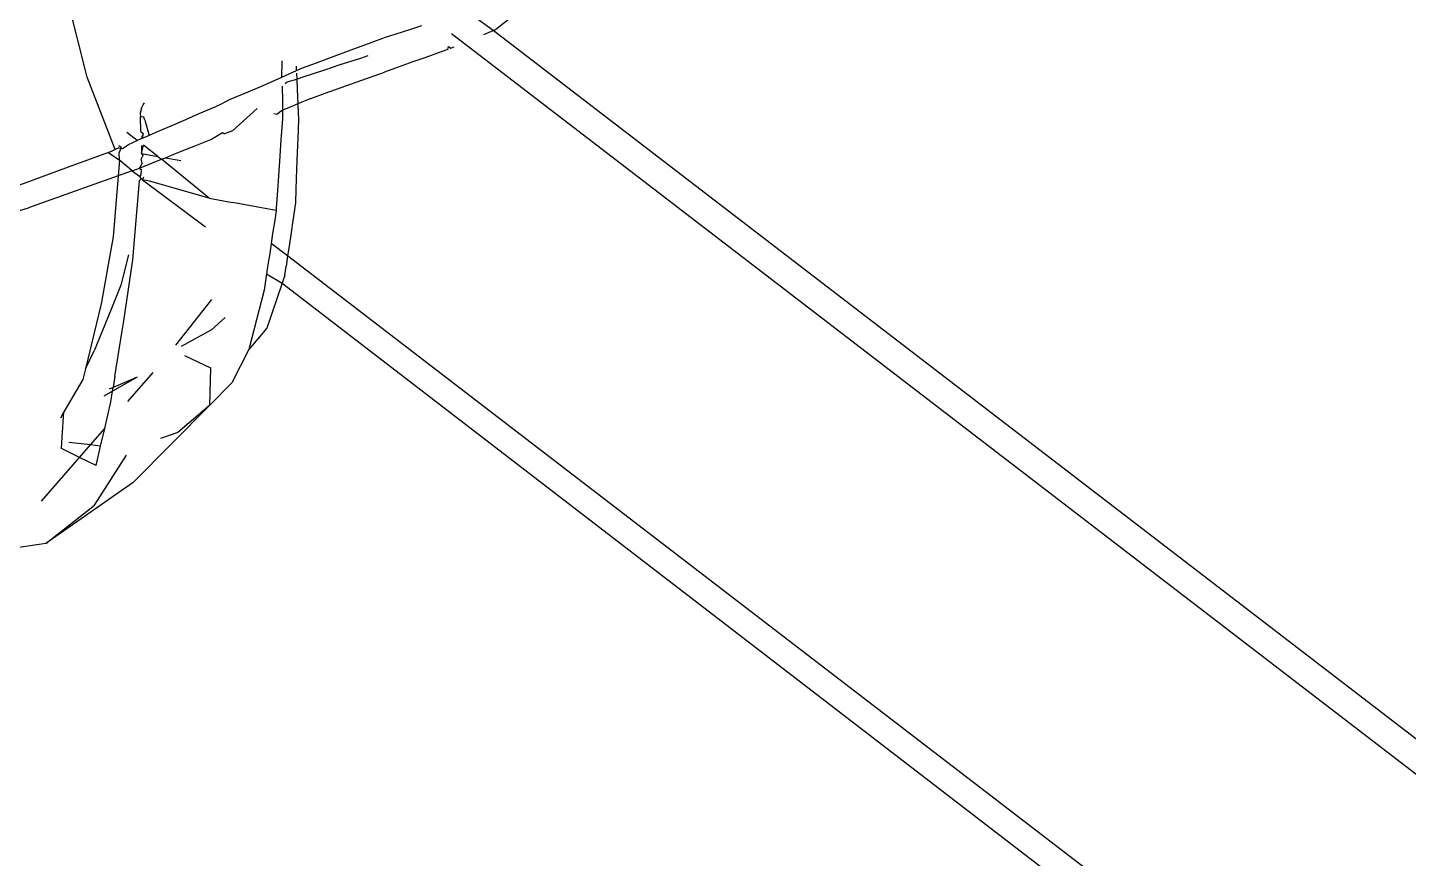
# Model space of a CAD drawing. Header units: inches. Extents: x 3324238 to 135265466, y -1036581 to 20094598.
# Drawn here: x 3354738.317 to 3354739.165, y -519090.078 to -519089.568 of the extents above; entities that cross this region are included whole.
import ezdxf

# ---------------------------------------------------------------- set-up
doc = ezdxf.new("R2010")
doc.units = ezdxf.units.IN
doc.header["$MEASUREMENT"] = 0

msp = doc.modelspace()

# ---------------------------------------------------------------- linework, layer by layer
for p, q in [((3354738.35313, -519089.59824, 0.00267), (3354738.3414, -519089.55128, 0.00267)), ((3354738.6027, -519089.56962, 0.00267), (3354738.58941, -519089.55992, 0.00267)), ((3354738.62228, -519089.555, 0.00267), (3354738.60433, -519089.56894, 0.00267)), ((3354738.55247, -519089.56873, 0.00267), (3354738.54228, -519089.57205, 0.00267)), ((3354738.55868, -519089.56669, 0.00267), (3354738.55247, -519089.56873, 0.00267)), ((3354738.59689, -519089.57207, 0.00267), (3354738.6027, -519089.56962, 0.00267)), ((3354738.6027, -519089.56962, 0.00267), (3354738.60433, -519089.56894, 0.00267)), ((3354740.01731, -519090.65478, 0.00267), (3354738.6027, -519089.56962, 0.00267)), ((3354738.52357, -519089.57869, 0.00267), (3354738.51516, -519089.5818, 0.00267)), ((3354738.5347, -519089.57457, 0.00267), (3354738.52357, -519089.57869, 0.00267)), ((3354738.53567, -519089.57421, 0.00267), (3354738.5347, -519089.57457, 0.00267)), ((3354738.54228, -519089.57205, 0.00267), (3354738.53567, -519089.57421, 0.00267)), ((3354738.57488, -519089.58133, 0.00267), (3354738.57529, -519089.57951, 0.00267)), ((3354738.57529, -519089.57951, 0.00267), (3354738.57667, -519089.58058, 0.00267)), ((3354738.57667, -519089.58058, 0.00267), (3354738.57869, -519089.57973, 0.00267)), ((3354740.00669, -519090.66829, 0.00267), (3354738.57707, -519089.57162, 0.00267)), ((3354738.47291, -519089.58826, 0.00267), (3354738.47271, -519089.59841, 0.00267)), ((3354738.50313, -519089.58624, 0.00267), (3354738.49395, -519089.58964, 0.00267)), ((3354738.51516, -519089.5818, 0.00267), (3354738.50313, -519089.58624, 0.00267)), ((3354738.50878, -519089.59061, 0.00267), (3354738.52133, -519089.58653, 0.00267)), ((3354738.52133, -519089.58653, 0.00267), (3354738.52593, -519089.58503, 0.00267)), ((3354738.56076, -519089.58633, 0.00267), (3354738.55342, -519089.58893, 0.00267)), ((3354738.57079, -519089.58278, 0.00267), (3354738.56076, -519089.58633, 0.00267)), ((3354738.57488, -519089.58133, 0.00267), (3354738.57079, -519089.58278, 0.00267)), ((3354738.48174, -519089.59441, 0.00267), (3354738.47271, -519089.59841, 0.00267)), ((3354738.48174, -519089.59149, 0.00267), (3354738.48174, -519089.59441, 0.00267)), ((3354738.48536, -519089.59281, 0.00267), (3354738.48174, -519089.59441, 0.00267)), ((3354738.48192, -519089.59589, 0.00267), (3354738.48207, -519089.59947, 0.00267)), ((3354738.48532, -519089.59824, 0.00267), (3354738.49926, -519089.59371, 0.00267)), ((3354738.49395, -519089.58964, 0.00267), (3354738.48536, -519089.59281, 0.00267)), ((3354738.49926, -519089.59371, 0.00267), (3354738.50878, -519089.59061, 0.00267)), ((3354738.52137, -519089.60036, 0.00267), (3354738.53362, -519089.59595, 0.00267)), ((3354738.53362, -519089.59595, 0.00267), (3354738.53589, -519089.59514, 0.00267)), ((3354738.54202, -519089.59297, 0.00267), (3354738.53589, -519089.59514, 0.00267)), ((3354738.55342, -519089.58893, 0.00267), (3354738.54202, -519089.59297, 0.00267)), ((3354738.37031, -519089.64261, 0.00267), (3354738.35313, -519089.59824, 0.00267)), ((3354738.46107, -519089.60357, 0.00267), (3354738.45199, -519089.60759, 0.00267)), ((3354738.47271, -519089.59841, 0.00267), (3354738.46107, -519089.60357, 0.00267)), ((3354738.47307, -519089.60382, 0.00267), (3354738.47316, -519089.61293, 0.00267)), ((3354738.47489, -519089.6022, 0.00267), (3354738.47616, -519089.60106, 0.00267)), ((3354738.47616, -519089.60106, 0.00267), (3354738.48207, -519089.59947, 0.00267)), ((3354738.48207, -519089.59947, 0.00267), (3354738.48532, -519089.59824, 0.00267)), ((3354738.48207, -519089.59947, 0.00267), (3354738.48234, -519089.6058, 0.00267)), ((3354738.49955, -519089.60821, 0.00267), (3354738.51222, -519089.60365, 0.00267)), ((3354738.51222, -519089.60365, 0.00267), (3354738.52137, -519089.60036, 0.00267)), ((3354738.44039, -519089.61217, 0.00267), (3354738.43513, -519089.61506, 0.00267)), ((3354738.45199, -519089.60759, 0.00267), (3354738.44039, -519089.61217, 0.00267)), ((3354738.47316, -519089.61293, 0.00267), (3354738.47322, -519089.61857, 0.00267)), ((3354738.48234, -519089.6058, 0.00267), (3354738.48271, -519089.61467, 0.00267)), ((3354738.49068, -519089.61139, 0.00267), (3354738.48271, -519089.61467, 0.00267)), ((3354738.49068, -519089.61139, 0.00267), (3354738.49955, -519089.60821, 0.00267)), ((3354738.3865, -519089.61727, 0.00267), (3354738.38583, -519089.62048, 0.00267)), ((3354738.38583, -519089.62048, 0.00267), (3354738.38591, -519089.62269, 0.00267)), ((3354738.3865, -519089.61727, 0.00267), (3354738.38769, -519089.61529, 0.00267)), ((3354738.38769, -519089.61529, 0.00267), (3354738.38845, -519089.61402, 0.00267)), ((3354738.42176, -519089.62088, 0.00267), (3354738.41356, -519089.62443, 0.00267)), ((3354738.43207, -519089.61641, 0.00267), (3354738.42176, -519089.62088, 0.00267)), ((3354738.43513, -519089.61506, 0.00267), (3354738.43207, -519089.61641, 0.00267)), ((3354738.45775, -519089.61755, 0.00267), (3354738.44255, -519089.63116, 0.00267)), ((3354738.46987, -519089.6213, 0.00267), (3354738.46798, -519089.62072, 0.00267)), ((3354738.47322, -519089.61857, 0.00267), (3354738.46987, -519089.6213, 0.00267)), ((3354738.47325, -519089.62235, 0.00267), (3354738.47315, -519089.62382, 0.00267)), ((3354738.47793, -519089.61663, 0.00267), (3354738.47322, -519089.61857, 0.00267)), ((3354738.47322, -519089.61857, 0.00267), (3354738.47325, -519089.62235, 0.00267)), ((3354738.48271, -519089.61467, 0.00267), (3354738.47793, -519089.61663, 0.00267)), ((3354738.48271, -519089.61467, 0.00267), (3354738.48295, -519089.62051, 0.00267)), ((3354738.48295, -519089.62051, 0.00267), (3354738.48308, -519089.62352, 0.00267)), ((3354738.38805, -519089.62284, 0.00267), (3354738.38591, -519089.62269, 0.00267)), ((3354738.38622, -519089.63175, 0.00267), (3354738.38591, -519089.62269, 0.00267)), ((3354738.38859, -519089.62475, 0.00267), (3354738.38805, -519089.62284, 0.00267)), ((3354738.38859, -519089.62475, 0.00267), (3354738.39121, -519089.63412, 0.00267)), ((3354738.40456, -519089.62833, 0.00267), (3354738.39734, -519089.63146, 0.00267)), ((3354738.41356, -519089.62443, 0.00267), (3354738.40456, -519089.62833, 0.00267)), ((3354738.47315, -519089.62382, 0.00267), (3354738.47227, -519089.63685, 0.00267)), ((3354738.48308, -519089.62352, 0.00267), (3354738.4828, -519089.63122, 0.00267)), ((3354738.38402, -519089.63723, 0.00267), (3354738.37752, -519089.63224, 0.00267)), ((3354738.37856, -519089.63959, 0.00267), (3354738.38402, -519089.63723, 0.00267)), ((3354738.38637, -519089.63621, 0.00267), (3354738.38402, -519089.63723, 0.00267)), ((3354738.38622, -519089.63175, 0.00267), (3354738.38761, -519089.63283, 0.00267)), ((3354738.38761, -519089.63283, 0.00267), (3354738.38637, -519089.63621, 0.00267)), ((3354738.38748, -519089.63573, 0.00267), (3354738.38637, -519089.63621, 0.00267)), ((3354738.38748, -519089.63573, 0.00267), (3354738.38761, -519089.63283, 0.00267)), ((3354738.38997, -519089.63465, 0.00267), (3354738.38748, -519089.63573, 0.00267)), ((3354738.39121, -519089.63412, 0.00267), (3354738.38997, -519089.63465, 0.00267)), ((3354738.39734, -519089.63146, 0.00267), (3354738.39121, -519089.63412, 0.00267)), ((3354738.41997, -519089.64024, 0.00267), (3354738.42929, -519089.6365, 0.00267)), ((3354738.42929, -519089.6365, 0.00267), (3354738.43635, -519089.63217, 0.00267)), ((3354738.43635, -519089.63217, 0.00267), (3354738.43761, -519089.63315, 0.00267)), ((3354738.44255, -519089.63116, 0.00267), (3354738.43761, -519089.63315, 0.00267)), ((3354738.47227, -519089.63685, 0.00267), (3354738.47159, -519089.64673, 0.00267)), ((3354738.4828, -519089.63122, 0.00267), (3354738.48232, -519089.64463, 0.00267)), ((3354738.36628, -519089.64458, 0.00267), (3354738.33982, -519089.65426, 0.00267)), ((3354738.36785, -519089.64401, 0.00267), (3354738.36628, -519089.64458, 0.00267)), ((3354738.36628, -519089.64458, 0.00267), (3354738.37301, -519089.64923, 0.00267)), ((3354738.37031, -519089.64261, 0.00267), (3354738.36785, -519089.64401, 0.00267)), ((3354738.3727, -519089.64168, 0.00267), (3354738.37031, -519089.64261, 0.00267)), ((3354738.37413, -519089.64151, 0.00267), (3354738.37264, -519089.64037, 0.00267)), ((3354738.3727, -519089.64168, 0.00267), (3354738.37498, -519089.64217, 0.00267)), ((3354738.37413, -519089.64151, 0.00267), (3354738.37282, -519089.64454, 0.00267)), ((3354738.37301, -519089.64923, 0.00267), (3354738.37282, -519089.64454, 0.00267)), ((3354738.37498, -519089.64217, 0.00267), (3354738.37856, -519089.63959, 0.00267)), ((3354738.38731, -519089.64634, 0.00267), (3354738.38643, -519089.64836, 0.00267)), ((3354738.38651, -519089.64029, 0.00267), (3354738.38667, -519089.64522, 0.00267)), ((3354738.38667, -519089.64522, 0.00267), (3354738.38775, -519089.64009, 0.00267)), ((3354738.38667, -519089.64522, 0.00267), (3354738.3967, -519089.64696, 0.00267)), ((3354738.38667, -519089.64522, 0.00267), (3354738.38731, -519089.64634, 0.00267)), ((3354738.3967, -519089.64696, 0.00267), (3354738.38775, -519089.64009, 0.00267)), ((3354738.3967, -519089.64696, 0.00267), (3354738.39897, -519089.64869, 0.00267)), ((3354738.39897, -519089.64869, 0.00267), (3354738.4013, -519089.64775, 0.00267)), ((3354738.4013, -519089.64775, 0.00267), (3354738.40501, -519089.64626, 0.00267)), ((3354738.4013, -519089.64775, 0.00267), (3354738.40858, -519089.64901, 0.00267)), ((3354738.40501, -519089.64626, 0.00267), (3354738.41263, -519089.64319, 0.00267)), ((3354738.41263, -519089.64319, 0.00267), (3354738.41997, -519089.64024, 0.00267)), ((3354738.47159, -519089.64673, 0.00267), (3354738.47077, -519089.6588, 0.00267)), ((3354738.48232, -519089.64463, 0.00267), (3354738.48195, -519089.65468, 0.00267)), ((3354738.33982, -519089.65426, 0.00267), (3354738.30047, -519089.66865, 0.00267)), ((3354738.37301, -519089.64923, 0.00267), (3354738.37222, -519089.65881, 0.00267)), ((3354738.38083, -519089.65573, 0.00267), (3354738.37222, -519089.65881, 0.00267)), ((3354738.38083, -519089.65573, 0.00267), (3354738.37301, -519089.64923, 0.00267)), ((3354738.38083, -519089.65573, 0.00267), (3354738.3853, -519089.65414, 0.00267)), ((3354738.38083, -519089.65573, 0.00267), (3354738.38558, -519089.65937, 0.00267)), ((3354738.3853, -519089.65414, 0.00267), (3354738.38696, -519089.65136, 0.00267)), ((3354738.38641, -519089.65374, 0.00267), (3354738.3853, -519089.65414, 0.00267)), ((3354738.3853, -519089.65414, 0.00267), (3354738.38669, -519089.65521, 0.00267)), ((3354738.38641, -519089.65374, 0.00267), (3354738.38881, -519089.65278, 0.00267)), ((3354738.38696, -519089.65136, 0.00267), (3354738.38643, -519089.64836, 0.00267)), ((3354738.38648, -519089.6583, 0.00267), (3354738.38669, -519089.65521, 0.00267)), ((3354738.38881, -519089.65278, 0.00267), (3354738.39332, -519089.65096, 0.00267)), ((3354738.39332, -519089.65096, 0.00267), (3354738.39897, -519089.64869, 0.00267)), ((3354738.42811, -519089.67255, 0.00267), (3354738.39897, -519089.64869, 0.00267)), ((3354738.40858, -519089.64901, 0.00267), (3354738.41072, -519089.64938, 0.00267)), ((3354738.48195, -519089.65468, 0.00267), (3354738.4815, -519089.6671, 0.00267)), ((3354738.37222, -519089.65881, 0.00267), (3354738.32221, -519089.67665, 0.00267)), ((3354738.37222, -519089.65881, 0.00267), (3354738.3691, -519089.69634, 0.00267)), ((3354738.38125, -519089.71042, 0.00267), (3354738.38538, -519089.66194, 0.00267)), ((3354738.38538, -519089.66194, 0.00267), (3354738.38631, -519089.66064, 0.00267)), ((3354738.38558, -519089.65937, 0.00267), (3354738.38648, -519089.6583, 0.00267)), ((3354738.38631, -519089.66064, 0.00267), (3354738.38558, -519089.65937, 0.00267)), ((3354738.38729, -519089.66139, 0.00267), (3354738.38631, -519089.66064, 0.00267)), ((3354738.38729, -519089.66139, 0.00267), (3354738.38812, -519089.65956, 0.00267)), ((3354738.38729, -519089.66139, 0.00267), (3354738.42583, -519089.69024, 0.00267)), ((3354738.39143, -519089.6621, 0.00267), (3354738.38729, -519089.66139, 0.00267)), ((3354738.39812, -519089.66401, 0.00267), (3354738.39143, -519089.6621, 0.00267)), ((3354738.4066, -519089.66642, 0.00267), (3354738.39812, -519089.66401, 0.00267)), ((3354738.47077, -519089.6588, 0.00267), (3354738.47015, -519089.66784, 0.00267)), ((3354738.41735, -519089.66949, 0.00267), (3354738.4066, -519089.66642, 0.00267)), ((3354738.42811, -519089.67255, 0.00267), (3354738.41735, -519089.66949, 0.00267)), ((3354738.42811, -519089.67255, 0.00267), (3354738.44254, -519089.67523, 0.00267)), ((3354738.47015, -519089.66784, 0.00267), (3354738.46943, -519089.67847, 0.00267)), ((3354738.4815, -519089.6671, 0.00267), (3354738.48121, -519089.67536, 0.00267)), ((3354738.29841, -519089.68408, 0.00267), (3354738.31714, -519089.67847, 0.00267)), ((3354738.32221, -519089.67665, 0.00267), (3354738.31714, -519089.67847, 0.00267)), ((3354738.45817, -519089.67813, 0.00267), (3354738.44254, -519089.67523, 0.00267)), ((3354738.46931, -519089.68019, 0.00267), (3354738.45817, -519089.67813, 0.00267)), ((3354738.46931, -519089.68019, 0.00267), (3354738.46844, -519089.686, 0.00267)), ((3354738.46943, -519089.67847, 0.00267), (3354738.46931, -519089.68019, 0.00267)), ((3354738.48121, -519089.67536, 0.00267), (3354738.4796, -519089.68633, 0.00267)), ((3354738.46844, -519089.686, 0.00267), (3354738.4672, -519089.69426, 0.00267)), ((3354738.4796, -519089.68633, 0.00267), (3354738.47851, -519089.69373, 0.00267)), ((3354738.3691, -519089.69634, 0.00267), (3354738.36748, -519089.70541, 0.00267)), ((3354738.4672, -519089.69426, 0.00267), (3354738.46629, -519089.70034, 0.00267)), ((3354738.47851, -519089.69373, 0.00267), (3354738.47729, -519089.70205, 0.00267)), ((3354738.36748, -519089.70541, 0.00267), (3354738.36191, -519089.7365, 0.00267)), ((3354738.37859, -519089.70734, 0.00267), (3354738.37394, -519089.72609, 0.00267)), ((3354738.46537, -519089.70649, 0.00267), (3354738.4647, -519089.71099, 0.00267)), ((3354738.46629, -519089.70034, 0.00267), (3354738.46537, -519089.70649, 0.00267)), ((3354738.4764, -519089.7081, 0.00267), (3354738.46629, -519089.70034, 0.00267)), ((3354738.47729, -519089.70205, 0.00267), (3354738.4764, -519089.7081, 0.00267)), ((3354738.37566, -519089.74784, 0.00267), (3354738.38125, -519089.71042, 0.00267)), ((3354738.46413, -519089.71479, 0.00267), (3354738.46372, -519089.71755, 0.00267)), ((3354738.4647, -519089.71099, 0.00267), (3354738.46413, -519089.71479, 0.00267)), ((3354738.47466, -519089.72001, 0.00267), (3354738.4755, -519089.71429, 0.00267)), ((3354738.4764, -519089.7081, 0.00267), (3354738.4755, -519089.71429, 0.00267)), ((3354739.9019, -519090.8016, 0.00267), (3354738.4764, -519089.7081, 0.00267)), ((3354738.46349, -519089.71911, 0.00267), (3354738.46199, -519089.72911, 0.00267)), ((3354738.46372, -519089.71755, 0.00267), (3354738.46349, -519089.71911, 0.00267)), ((3354738.46349, -519089.71911, 0.00267), (3354738.47305, -519089.72471, 0.00267)), ((3354738.47388, -519089.72228, 0.00267), (3354738.47305, -519089.72471, 0.00267)), ((3354738.47466, -519089.72001, 0.00267), (3354738.47388, -519089.72228, 0.00267)), ((3354738.37394, -519089.72609, 0.00267), (3354738.36776, -519089.74133, 0.00267)), ((3354738.46199, -519089.72911, 0.00267), (3354738.45253, -519089.76555, 0.00267)), ((3354738.47305, -519089.72471, 0.00267), (3354738.46358, -519089.75245, 0.00267)), ((3354738.47305, -519089.72471, 0.00267), (3354739.89128, -519090.81511, 0.00267)), ((3354738.36159, -519089.73828, 0.00267), (3354738.35209, -519089.77735, 0.00267)), ((3354738.36191, -519089.7365, 0.00267), (3354738.36159, -519089.73828, 0.00267)), ((3354738.40766, -519089.76288, 0.00267), (3354738.42976, -519089.73476, 0.00267)), ((3354738.36776, -519089.74133, 0.00267), (3354738.35757, -519089.76635, 0.00267)), ((3354738.37474, -519089.75401, 0.00267), (3354738.37566, -519089.74784, 0.00267)), ((3354738.43798, -519089.74588, 0.00267), (3354738.42965, -519089.75341, 0.00267)), ((3354738.37026, -519089.78204, 0.00267), (3354738.37474, -519089.75401, 0.00267)), ((3354738.42965, -519089.75341, 0.00267), (3354738.41096, -519089.76377, 0.00267)), ((3354738.46358, -519089.75245, 0.00267), (3354738.45253, -519089.76555, 0.00267)), ((3354738.35209, -519089.77735, 0.00267), (3354738.35757, -519089.76635, 0.00267)), ((3354738.45253, -519089.76555, 0.00267), (3354738.44217, -519089.78598, 0.00267)), ((3354738.41297, -519089.76924, 0.00267), (3354738.42896, -519089.77681, 0.00267)), ((3354738.35209, -519089.77735, 0.00267), (3354738.35047, -519089.78403, 0.00267)), ((3354738.38395, -519089.78258, 0.00267), (3354738.3688, -519089.79116, 0.00267)), ((3354738.37026, -519089.78204, 0.00267), (3354738.36916, -519089.78891, 0.00267)), ((3354738.38395, -519089.78258, 0.00267), (3354738.36916, -519089.78891, 0.00267)), ((3354738.37823, -519089.79748, 0.00267), (3354738.39377, -519089.77955, 0.00267)), ((3354738.42896, -519089.77681, 0.00267), (3354738.42846, -519089.79981, 0.00267)), ((3354738.35047, -519089.78403, 0.00267), (3354738.33894, -519089.80374, 0.00267)), ((3354738.3688, -519089.79116, 0.00267), (3354738.36353, -519089.79415, 0.00267)), ((3354738.36916, -519089.78891, 0.00267), (3354738.36669, -519089.78997, 0.00267)), ((3354738.36777, -519089.79761, 0.00267), (3354738.3688, -519089.79116, 0.00267)), ((3354738.3688, -519089.79116, 0.00267), (3354738.36916, -519089.78891, 0.00267)), ((3354738.44217, -519089.78598, 0.00267), (3354738.42846, -519089.79981, 0.00267)), ((3354738.36398, -519089.81393, 0.00267), (3354738.36777, -519089.79761, 0.00267)), ((3354738.38143, -519089.84713, 0.00267), (3354738.42846, -519089.79981, 0.00267)), ((3354738.42846, -519089.79981, 0.00267), (3354738.40895, -519089.81646, 0.00267)), ((3354738.33894, -519089.80374, 0.00267), (3354738.33678, -519089.80764, 0.00267)), ((3354738.33786, -519089.81944, 0.00267), (3354738.33894, -519089.80374, 0.00267)), ((3354738.3552, -519089.82407, 0.00267), (3354738.36398, -519089.81393, 0.00267)), ((3354738.36146, -519089.82478, 0.00267), (3354738.36398, -519089.81393, 0.00267)), ((3354738.40895, -519089.81646, 0.00267), (3354738.39837, -519089.82021, 0.00267)), ((3354738.33737, -519089.8264, 0.00267), (3354738.33786, -519089.81944, 0.00267)), ((3354738.3552, -519089.82407, 0.00267), (3354738.342, -519089.82256, 0.00267)), ((3354738.34853, -519089.83177, 0.00267), (3354738.3552, -519089.82407, 0.00267)), ((3354738.36146, -519089.82478, 0.00267), (3354738.3552, -519089.82407, 0.00267)), ((3354738.35871, -519089.83666, 0.00267), (3354738.36146, -519089.82478, 0.00267)), ((3354738.32523, -519089.85866, 0.00267), (3354738.34853, -519089.83177, 0.00267)), ((3354738.34853, -519089.83177, 0.00267), (3354738.33737, -519089.8264, 0.00267)), ((3354738.35871, -519089.83666, 0.00267), (3354738.34853, -519089.83177, 0.00267)), ((3354738.3577, -519089.86105, 0.00267), (3354738.37731, -519089.83041, 0.00267)), ((3354738.38143, -519089.84713, 0.00267), (3354738.32784, -519089.88466, 0.00267)), ((3354738.32784, -519089.88466, 0.00267), (3354738.3577, -519089.86105, 0.00267)), ((3354738.32784, -519089.88466, 0.00267), (3354738.30311, -519089.88834, 0.00267))]:
    msp.add_line(p, q)

doc.saveas('drawing.dxf')
